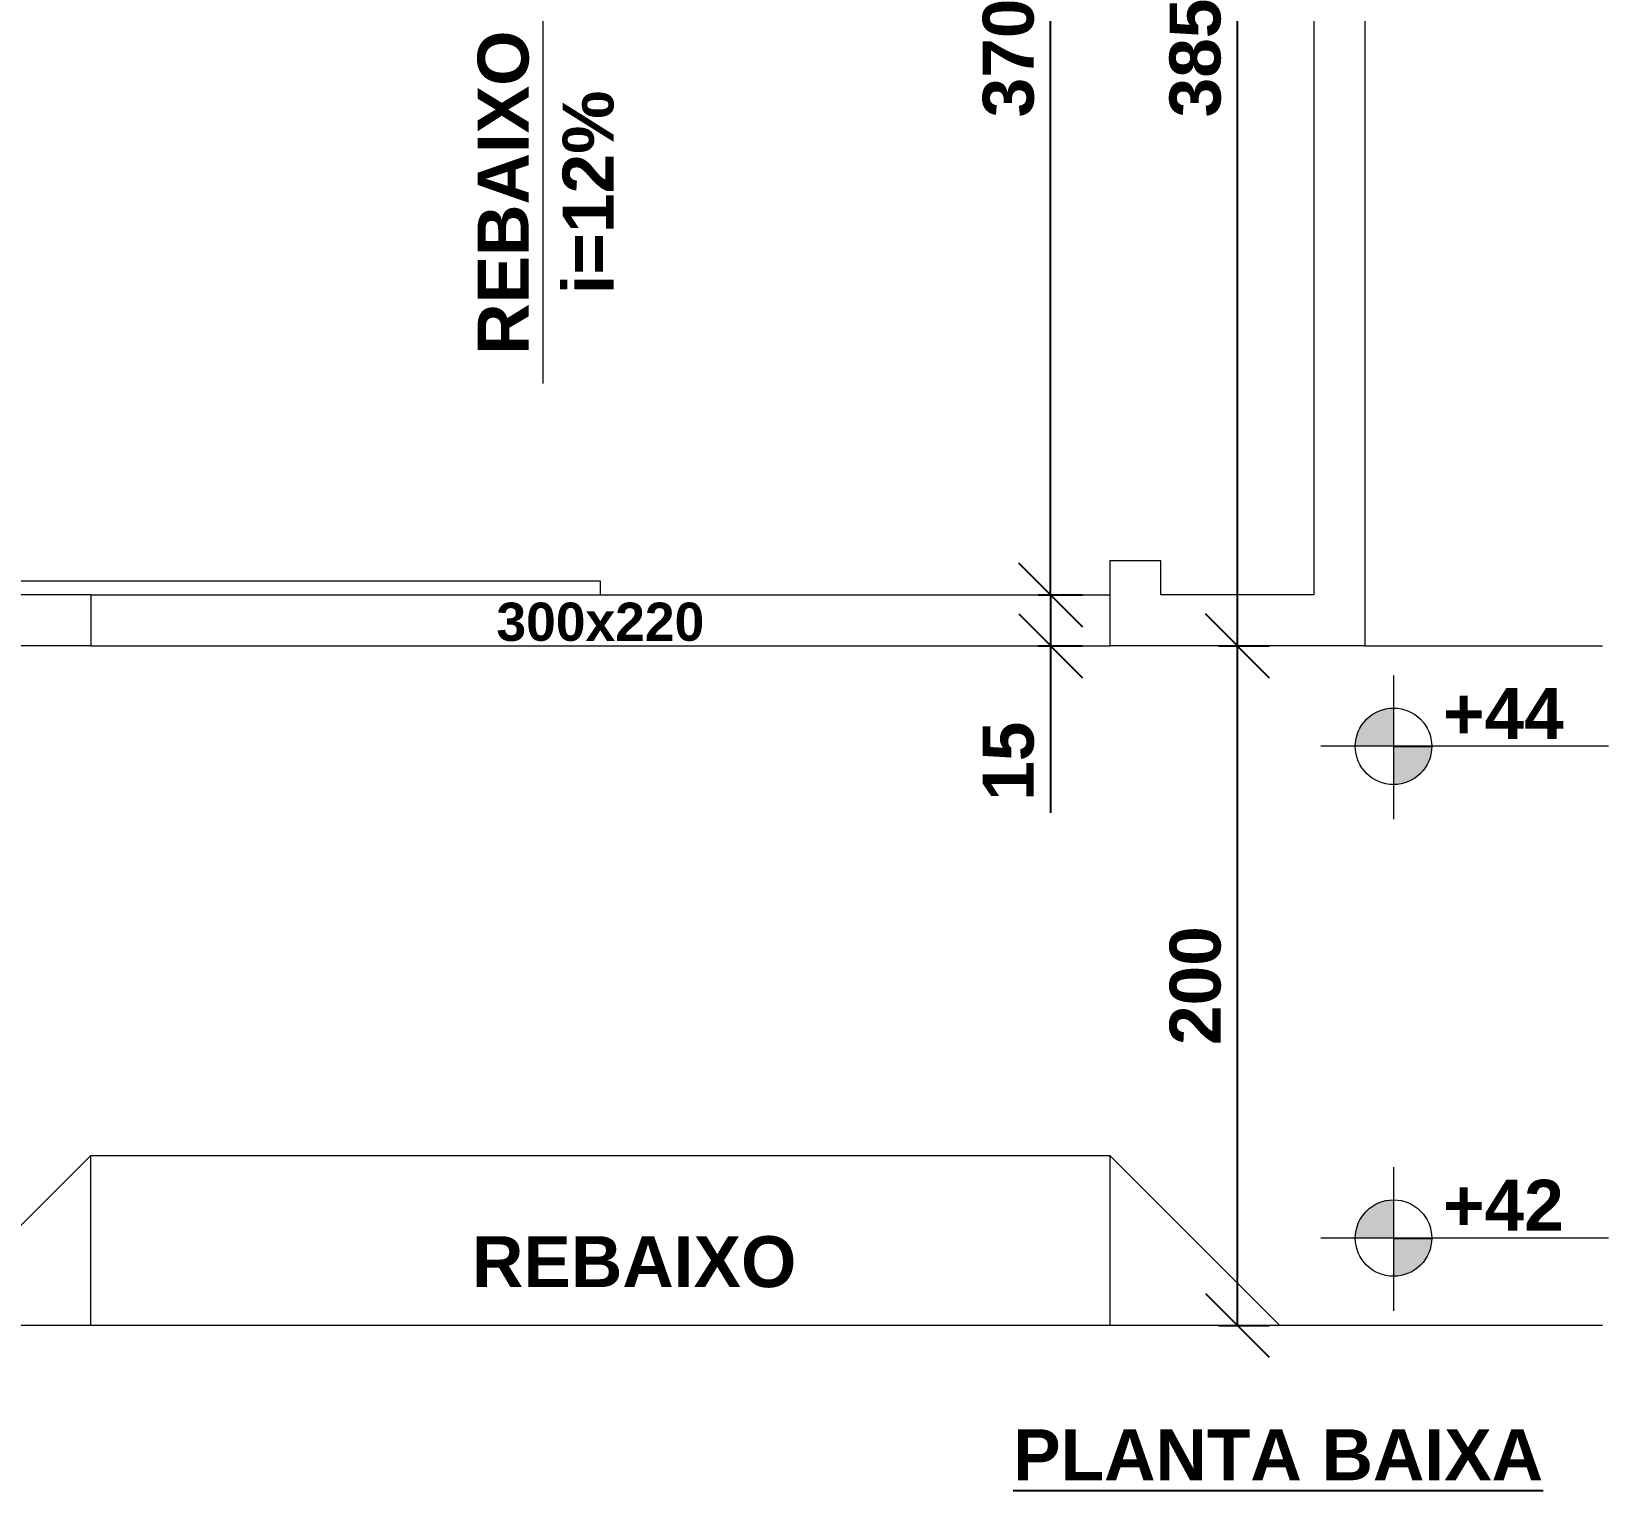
# Model space of a CAD drawing. Header units: centimetres. Extents: x 35234 to 67506, y -7058 to -4021.
# Drawn here: x 35911.4 to 36375.5, y -6323.9 to -5894.5 of the extents above; entities that cross this region are included whole.
import ezdxf

# ---------------------------------------------------------------- set-up
doc = ezdxf.new("R2010")
doc.units = ezdxf.units.CM
doc.header["$LTSCALE"] = 0.3
for name, color, linetype, lineweight in [('Cotas', 250, 'Continuous', 5), ('Paredes', 87, 'Continuous', 20), ('Piso', 253, 'Continuous', 5), ('Portas', 152, 'Continuous', 5), ('Simbolos', 1, 'Continuous', 13)]:
    doc.layers.add(name, color=color, linetype=linetype, lineweight=lineweight)
doc.layers.add('Texto', color=102, linetype='Continuous')
doc.layers.get('0').off()
doc.styles.add('Cotas', font='')
doc.styles.add('Texto', font='')
doc.styles.get('Cotas').set_extended_font_data('Arial', bold=True)
doc.styles.get('Texto').set_extended_font_data('Arial', bold=True)
doc.dimstyles.new('Cotas', dxfattribs={"dimscale": 0, "dimtxt": 2, "dimasz": 2.5, "dimexe": 1.25, "dimexo": 0.625, "dimtad": 1, "dimtxsty": 'Cotas', "dimblk": 'OBLIQUE', "dimcen": 2.5, "dimclrt": 102, "dimadec": 0, "dimazin": 0, "dimtfac": 1, "dimtmove": 0, "dimatfit": 3, "dimfxl": 1, "dimarcsym": 0})
doc.dimstyles.new('Portas e Janelas', dxfattribs={"dimscale": 0, "dimtxt": 1.5, "dimasz": 2.5, "dimexe": 1.25, "dimexo": 0.625, "dimtad": 1, "dimtxsty": 'Cotas', "dimblk": 'OBLIQUE', "dimcen": 2.5, "dimse1": 1, "dimse2": 1, "dimsd1": 1, "dimsd2": 1, "dimclrt": 102, "dimadec": 0, "dimazin": 0, "dimtfac": 1, "dimtmove": 0, "dimatfit": 3, "dimfxl": 1, "dimarcsym": 0})

# ---------------------------------------------------------------- blocks, each defined once
blk = doc.blocks.new('_Oblique')
at = {"color": 0, "linetype": 'ByBlock', "lineweight": -2}
blk.add_line((-0.5, -0.5), (0.5, 0.5), dxfattribs=at)
blk = doc.blocks.new('*D45')
at = {"layer": 'Cotas', "color": 0, "lineweight": -2, "transparency": 16777216}
for p, q in [((36260.77, -6075.31), (36275.68, -6075.31)), ((36266.3, -6275.31), (36266.3, -6075.31)), ((36260.77, -6275.31), (36275.68, -6275.31))]:
    blk.add_line(p, q, dxfattribs=at)
at = {"layer": 'Defpoints', "color": 0, "transparency": 16777216}
for p in [(36256.08, -6075.31), (36266.3, -6075.31), (36256.08, -6275.31)]:
    blk.add_point(p, dxfattribs=at)
at = {"layer": 'Cotas', "color": 0, "lineweight": -2, "transparency": 16777216, "xscale": 18.75000088180639, "yscale": 18.75000088180639, "zscale": 18.75000088180639}
for p, rotation in [((36266.3, -6075.31), 90), ((36266.3, -6275.31), 270)]:
    blk.add_blockref('_Oblique', p, dxfattribs=dict(at, rotation=rotation))
at = {"layer": 'Cotas', "color": 102, "transparency": 16777216, "insert": (36253.96, -6175.31), "char_height": 15, "attachment_point": 5, "rotation": 90, "style": 'Cotas'}
blk.add_mtext('200', dxfattribs=at)
blk = doc.blocks.new('*D46')
at = {"layer": 'Cotas', "color": 0, "lineweight": -2, "transparency": 16777216}
for p, q in [((36158.49, -5690.31), (36275.68, -5690.31)), ((36266.3, -6075.31), (36266.3, -5690.31)), ((36260.77, -6075.31), (36275.68, -6075.31))]:
    blk.add_line(p, q, dxfattribs=at)
at = {"layer": 'Defpoints', "color": 0, "transparency": 16777216}
for p in [(36153.8, -5690.31), (36266.3, -5690.31), (36256.08, -6075.31)]:
    blk.add_point(p, dxfattribs=at)
at = {"layer": 'Cotas', "color": 0, "lineweight": -2, "transparency": 16777216, "xscale": 18.75000088180639, "yscale": 18.75000088180639, "zscale": 18.75000088180639}
for p, rotation in [((36266.3, -5690.31), 90), ((36266.3, -6075.31), 270)]:
    blk.add_blockref('_Oblique', p, dxfattribs=dict(at, rotation=rotation))
at = {"layer": 'Cotas', "color": 102, "transparency": 16777216, "insert": (36253.95, -5902.3), "char_height": 15, "attachment_point": 5, "rotation": 90, "style": 'Cotas'}
blk.add_mtext('385', dxfattribs=at)
blk = doc.blocks.new('*D48')
at = {"layer": 'Cotas', "color": 0, "lineweight": -2, "transparency": 16777216}
for p, q in [((36207.63, -6060.31), (36220.69, -6060.31)), ((36211.32, -6060.31), (36211.32, -6075.31)), ((36207.63, -6075.31), (36220.69, -6075.31)), ((36211.32, -6075.31), (36211.32, -6124.45))]:
    blk.add_line(p, q, dxfattribs=at)
at = {"layer": 'Defpoints', "color": 0, "transparency": 16777216}
for p in [(36202.95, -6060.31), (36211.32, -6060.31), (36202.95, -6075.31)]:
    blk.add_point(p, dxfattribs=at)
at = {"layer": 'Cotas', "color": 0, "lineweight": -2, "transparency": 16777216, "xscale": 18.75000088180639, "yscale": 18.75000088180639, "zscale": 18.75000088180639}
for p, rotation in [((36211.32, -6060.31), 90), ((36211.32, -6075.31), 270)]:
    blk.add_blockref('_Oblique', p, dxfattribs=dict(at, rotation=rotation))
at = {"layer": 'Cotas', "color": 102, "transparency": 16777216, "insert": (36198.97, -6109.26), "char_height": 15, "attachment_point": 5, "rotation": 90, "style": 'Cotas'}
blk.add_mtext('15', dxfattribs=at)
blk = doc.blocks.new('*D49')
at = {"layer": 'Cotas', "color": 0, "lineweight": -2, "transparency": 16777216}
for p, q in [((36158.49, -5690.31), (36220.69, -5690.31)), ((36211.32, -6060.31), (36211.32, -5690.31)), ((36207.63, -6060.31), (36220.69, -6060.31))]:
    blk.add_line(p, q, dxfattribs=at)
at = {"layer": 'Defpoints', "color": 0, "transparency": 16777216}
for p in [(36153.8, -5690.31), (36211.32, -5690.31), (36202.95, -6060.31)]:
    blk.add_point(p, dxfattribs=at)
at = {"layer": 'Cotas', "color": 0, "lineweight": -2, "transparency": 16777216, "xscale": 18.75000088180639, "yscale": 18.75000088180639, "zscale": 18.75000088180639}
for p, rotation in [((36211.32, -5690.31), 90), ((36211.32, -6060.31), 270)]:
    blk.add_blockref('_Oblique', p, dxfattribs=dict(at, rotation=rotation))
at = {"layer": 'Cotas', "color": 102, "transparency": 16777216, "insert": (36198.97, -5902.3), "char_height": 15, "attachment_point": 5, "rotation": 90, "style": 'Cotas'}
blk.add_mtext('370', dxfattribs=at)
blk = doc.blocks.new('*D71')
at = {"layer": 'Defpoints', "color": 0, "transparency": 16777216}
for p in [(35928.8, -6075.31), (36228.8, -6075.31), (36228.8, -6078.74)]:
    blk.add_point(p, dxfattribs=at)
at = {"layer": 'Cotas', "color": 102, "transparency": 16777216, "insert": (36078.8, -6068.31), "char_height": 11.25, "attachment_point": 5, "style": 'Cotas'}
blk.add_mtext('300x220', dxfattribs=at)

msp = doc.modelspace()

# ---------------------------------------------------------------- hatches: boundary and pattern name
at = {"layer": 'Simbolos'}
h = msp.add_hatch(color=256, dxfattribs=at)
h.dxf.hatch_style = 1
h.paths.add_polyline_path([(36312.261, -6104.89), (36312.261, -6093.64, 0.4142136), (36301.012, -6104.89)])
h.paths.add_polyline_path([(36323.511, -6104.988), (36312.261, -6104.988), (36312.261, -6116.139, 0.4116619)])
h = msp.add_hatch(color=256, dxfattribs=at)
h.dxf.hatch_style = 1
h.paths.add_polyline_path([(36312.261, -6249.615), (36312.261, -6238.365, 0.4142136), (36301.012, -6249.615)])
h.paths.add_polyline_path([(36323.511, -6249.713), (36312.261, -6249.713), (36312.261, -6260.864, 0.4116619)])

# ---------------------------------------------------------------- linework, layer by layer
at = {"layer": 'Paredes'}
for p, q in [((36243.802, -6050.312), (36228.802, -6050.312)), ((36228.802, -6050.312), (36228.802, -6075.312)), ((36243.802, -6060.312), (36243.802, -6050.312)), ((35928.802, -6060.312), (35928.802, -6075.312)), ((36303.802, -6075.312), (36373.802, -6075.312)), ((36373.802, -6275.312), (35233.802, -6275.312))]:
    msp.add_line(p, q, dxfattribs=at)
for points in [[(35473.802, -6075.312), (35303.802, -6075.312), (35303.802, -4640.312), (36303.802, -4640.312), (36303.802, -6075.312), (36228.802, -6075.312)], [(36288.802, -5670.312), (36288.802, -6060.312), (36243.802, -6060.312)], [(35928.802, -6060.312), (35563.802, -6060.312)], [(35928.802, -6075.312), (35563.802, -6075.312)]]:
    msp.add_lwpolyline(points, dxfattribs=at)
at = {"layer": 'Piso'}
for p, q in [((35928.802, -6060.312), (36228.802, -6060.312)), ((35928.802, -6075.312), (36228.802, -6075.312)), ((35878.802, -6275.312), (35928.802, -6225.312)), ((35928.802, -6275.312), (35928.802, -6225.312)), ((35928.802, -6225.312), (36228.802, -6225.312)), ((36228.802, -6225.312), (36228.802, -6275.312)), ((36278.802, -6275.312), (36228.802, -6225.312))]:
    msp.add_line(p, q, dxfattribs=at)
at = {"layer": 'Portas'}
for p, q in [((36078.802, -6056.312), (35778.802, -6056.312)), ((36078.802, -6060.312), (36078.802, -6056.312)), ((35928.802, -6060.312), (36078.802, -6060.312))]:
    msp.add_line(p, q, dxfattribs=at)
at = {"layer": 'Simbolos'}
for p, q in [((36061.969, -5998.086), (36061.969, -5874.633)), ((36312.261, -6084.004), (36312.261, -6126.325)), ((36375.53, -6104.89), (36290.827, -6104.89)), ((36312.261, -6104.988), (36323.511, -6104.988)), ((36312.261, -6228.729), (36312.261, -6271.05)), ((36375.53, -6249.615), (36290.827, -6249.615)), ((36312.261, -6249.713), (36323.511, -6249.713))]:
    msp.add_line(p, q, dxfattribs=at)
for centre in [(36312.261, -6104.89), (36312.261, -6249.615)]:
    msp.add_circle(centre, 11.25, dxfattribs=at)

# ---------------------------------------------------------------- texts
at = {"layer": 'Texto', "insert": (36042.675, -5975.993), "char_height": 15, "attachment_point": 1, "rotation": 90, "style": 'Texto'}
msp.add_mtext_dynamic_manual_height_columns('\\pi-13.67653;REBAIXO\\P\\pi4.11678;i=12%', width=65.74721, gutter_width=12.5, heights=[0], dxfattribs=at)
at = {"layer": 'Texto', "char_height": 15, "attachment_point": 1, "style": 'Texto'}
for s, width, gutter_width, insert in [('+44', 5.76926, 2, (36326.819, -6087.734)), ('+42', 5.76926, 2, (36326.819, -6232.459)), ('\\pi7.19863;REBAIXO', 107.49753, 12.5, (36033.832, -6249.06)), ('\\pi56.20577;{\\LPLANTA BAIXA}', 266.80104, 12.5, (36144.096, -6305.898))]:
    msp.add_mtext_dynamic_manual_height_columns(s, width=width, gutter_width=gutter_width, heights=[0], dxfattribs=dict(at, insert=insert))

# ---------------------------------------------------------------- dimensions: what is measured, and where the dimension line sits
at = {"layer": 'Cotas'}
for base, p1, p2, override, picture, middle in [((36266.302, -5690.312), (36256.083, -6075.312), (36153.802, -5690.312), {"dimscale": 7.5, "dimtmove": 1}, '*D46', (36266.302, -5902.305)), ((36211.317, -5690.312), (36202.946, -6060.312), (36153.802, -5690.312), {"dimscale": 7.5, "dimtmove": 1}, '*D49', (36211.317, -5902.305)), ((36211.317, -6060.312), (36202.946, -6075.312), (36202.946, -6060.312), {"dimscale": 7.5}, '*D48', (36211.317, -6109.257))]:
    dim = msp.add_linear_dim(base=base, p1=p1, p2=p2, angle=90, dimstyle='Cotas', override=override, dxfattribs=at)
    dim.commit()
    dim.dimension.update_dxf_attribs({"geometry": picture, "text_midpoint": middle, "dimtype": 160})
dim = msp.add_linear_dim(base=(36228.802, -6078.743), p1=(35928.802, -6075.312), p2=(36228.802, -6075.312), text='<>x220', dimstyle='Portas e Janelas', override={"dimscale": 7.500001}, dxfattribs=at)
dim.commit()
dim.dimension.update_dxf_attribs({"geometry": '*D71', "text_midpoint": (36078.802, -6078.743), "dimtype": 160})
dim = msp.add_linear_dim(base=(36266.302, -6075.312), p1=(36256.083, -6275.312), p2=(36256.083, -6075.312), angle=90, dimstyle='Cotas', override={"dimscale": 7.5}, dxfattribs=at)
dim.commit()
dim.dimension.update_dxf_attribs({"geometry": '*D45', "text_midpoint": (36253.956, -6175.312)})

doc.saveas('drawing.dxf')
